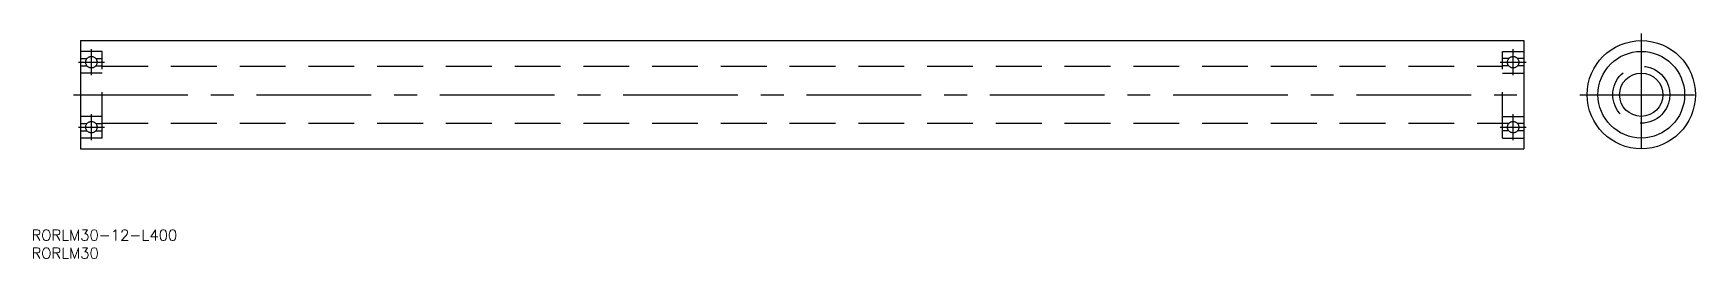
# Model space of a CAD drawing. Extents: x -446 to 17, y -45 to 17.
import ezdxf

# ---------------------------------------------------------------- set-up
doc = ezdxf.new("R2010")
doc.units = 0
doc.linetypes.add('CENTER', pattern=[50.8, 31.75, -6.35, 6.35, -6.35])
doc.linetypes.add('DASHED', pattern=[19.05, 12.7, -6.35])
doc.layers.get('0').update_dxf_attribs({"linetype": 'CONTINUOUS'})
doc.layers.add('CENTER', color=1, linetype='CONTINUOUS')
doc.styles.get("Standard").update_dxf_attribs({"font": 'txt.shx', "height": 3, "bigfont": 'bigfont.shx'})

msp = doc.modelspace()

# ---------------------------------------------------------------- linework, layer by layer
at = {"color": 7, "linetype": 'CONTINUOUS'}
for p, q in [((-432.5, 15), (-32.5, 15)), ((-432.5, 15), (-432.5, -15)), ((-32.5, 15), (-32.5, -15)), ((-432.5, -15), (-32.5, -15))]:
    msp.add_line(p, q, dxfattribs=at)
at = {"color": 3, "linetype": 'DASHED'}
for p, q in [((-426.5, 12), (-432.5, 12)), ((-432.5, 10), (-430.74, 10)), ((-428.26, 10), (-426.5, 10)), ((-426.5, -12), (-426.5, 12)), ((-38.5, -12), (-38.5, 12)), ((-38.5, 12), (-32.5, 12)), ((-36.74, 10), (-38.5, 10)), ((-32.5, 10), (-34.26, 10)), ((-432.5, 8), (-430.74, 8)), ((-426.5, 6), (-432.5, 6)), ((-428.26, 8), (-426.5, 8)), ((-426.5, 7.9), (-38.5, 7.9)), ((-36.74, 8), (-38.5, 8)), ((-38.5, 6), (-32.5, 6)), ((-32.5, 8), (-34.26, 8)), ((-426.5, -6), (-432.5, -6)), ((-432.5, -8), (-430.74, -8)), ((-428.26, -8), (-426.5, -8)), ((-426.5, -7.9), (-38.5, -7.9)), ((-38.5, -6), (-32.5, -6)), ((-36.74, -8), (-38.5, -8)), ((-32.5, -8), (-34.26, -8)), ((-432.5, -10), (-430.74, -10)), ((-426.5, -12), (-432.5, -12)), ((-428.26, -10), (-426.5, -10)), ((-36.74, -10), (-38.5, -10)), ((-38.5, -12), (-32.5, -12)), ((-32.5, -10), (-34.26, -10))]:
    msp.add_line(p, q, dxfattribs=at)
at = {"color": 7, "linetype": 'CONTINUOUS'}
for radius in [15, 12, 6]:
    msp.add_circle((0, 0), radius, dxfattribs=at)
at = {"color": 3, "linetype": 'DASHED'}
for centre, radius in [((-429.5, 9), 1.59), ((-35.5, 9), 1.59), ((0, 0), 7.9), ((-429.5, -9), 1.59), ((-35.5, -9), 1.59)]:
    msp.add_circle(centre, radius, dxfattribs=at)
at = {"layer": 'CENTER', "color": 1, "linetype": 'CENTER'}
for p, q in [((0, 17), (0, -17)), ((-429.5, 5.41), (-429.5, 12.59)), ((-35.5, 5.41), (-35.5, 12.59)), ((-433.09, 9), (-425.91, 9)), ((-39.09, 9), (-31.91, 9)), ((-434.5, 0), (-30.5, 0)), ((-17, 0), (17, 0)), ((-433.09, -9), (-425.91, -9)), ((-429.5, -12.59), (-429.5, -5.41)), ((-39.09, -9), (-31.91, -9)), ((-35.5, -12.59), (-35.5, -5.41))]:
    msp.add_line(p, q, dxfattribs=at)

# ---------------------------------------------------------------- texts
at = {"color": 7, "linetype": 'CONTINUOUS'}
for s, p in [('RORLM30-12-L400', (-446.09, -40.43)), ('RORLM30', (-446.09, -45.43))]:
    msp.add_text(s, height=3, dxfattribs=at).set_placement(p)

doc.saveas('drawing.dxf')
